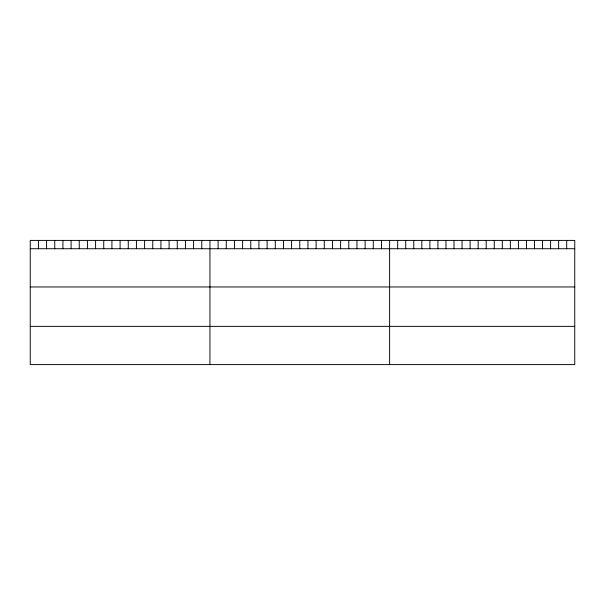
<?xml version="1.0" encoding="UTF-8"?>
<svg xmlns="http://www.w3.org/2000/svg" width="605" height="605" viewBox="0 0 605 605"><rect width="100%" height="100%" fill="white"/><g stroke="black" fill="none" stroke-linecap="round" stroke-linejoin="round"><path stroke-width="0.91" d="M574.75 248.723L574.75 364.596L30.25 364.596L30.25 240.404L574.75 240.404L574.75 248.723L30.25 248.723M30.25 286.959L574.75 286.959M30.25 326.36L574.75 326.36M566.703 240.404L566.703 248.723M558.649 240.404L558.649 248.723M550.603 240.404L550.603 248.723M542.556 240.404L542.556 248.723M534.502 240.404L534.502 248.723M526.456 240.404L526.456 248.723M518.409 240.404L518.409 248.723M510.355 240.404L510.355 248.723M502.309 240.404L502.309 248.723M494.262 240.404L494.262 248.723M486.208 240.404L486.208 248.723M478.162 240.404L478.162 248.723M470.108 240.404L470.108 248.723M462.061 240.404L462.061 248.723M454.015 240.404L454.015 248.723M445.961 240.404L445.961 248.723M437.914 240.404L437.914 248.723M429.868 240.404L429.868 248.723M421.814 240.404L421.814 248.723M413.767 240.404L413.767 248.723M405.721 240.404L405.721 248.723M397.666 240.404L397.666 248.723M389.62 240.404L389.62 364.596M381.452 240.404L381.452 248.723M373.285 240.404L373.285 248.723M365.118 240.404L365.118 248.723M356.95 240.404L356.95 248.723M348.782 240.404L348.782 248.723M340.615 240.404L340.615 248.723M332.447 240.404L332.447 248.723M324.28 240.404L324.28 248.723M316.113 240.404L316.113 248.723M307.945 240.404L307.945 248.723M299.777 240.404L299.777 248.723M291.61 240.404L291.61 248.723M283.442 240.404L283.442 248.723M275.275 240.404L275.275 248.723M267.107 240.404L267.107 248.723M258.94 240.404L258.94 248.723M250.773 240.404L250.773 248.723M242.605 240.404L242.605 248.723M234.438 240.404L234.438 248.723M226.27 240.404L226.27 248.723M218.102 240.404L218.102 248.723M209.935 240.404L209.935 364.596M201.768 240.404L201.768 248.723M193.6 240.404L193.6 248.723M185.432 240.404L185.432 248.723M177.265 240.404L177.265 248.723M169.097 240.404L169.097 248.723M160.93 240.404L160.93 248.723M152.762 240.404L152.762 248.723M144.595 240.404L144.595 248.723M136.428 240.404L136.428 248.723M128.26 240.404L128.26 248.723M120.093 240.404L120.093 248.723M111.925 240.404L111.925 248.723M103.757 240.404L103.757 248.723M95.59 240.404L95.59 248.723M87.422 240.404L87.422 248.723M79.255 240.404L79.255 248.723M71.087 240.404L71.087 248.723M62.92 240.404L62.92 248.723M54.753 240.404L54.753 248.723M46.585 240.404L46.585 248.723M38.417 240.404L38.417 248.723"/></g></svg>
